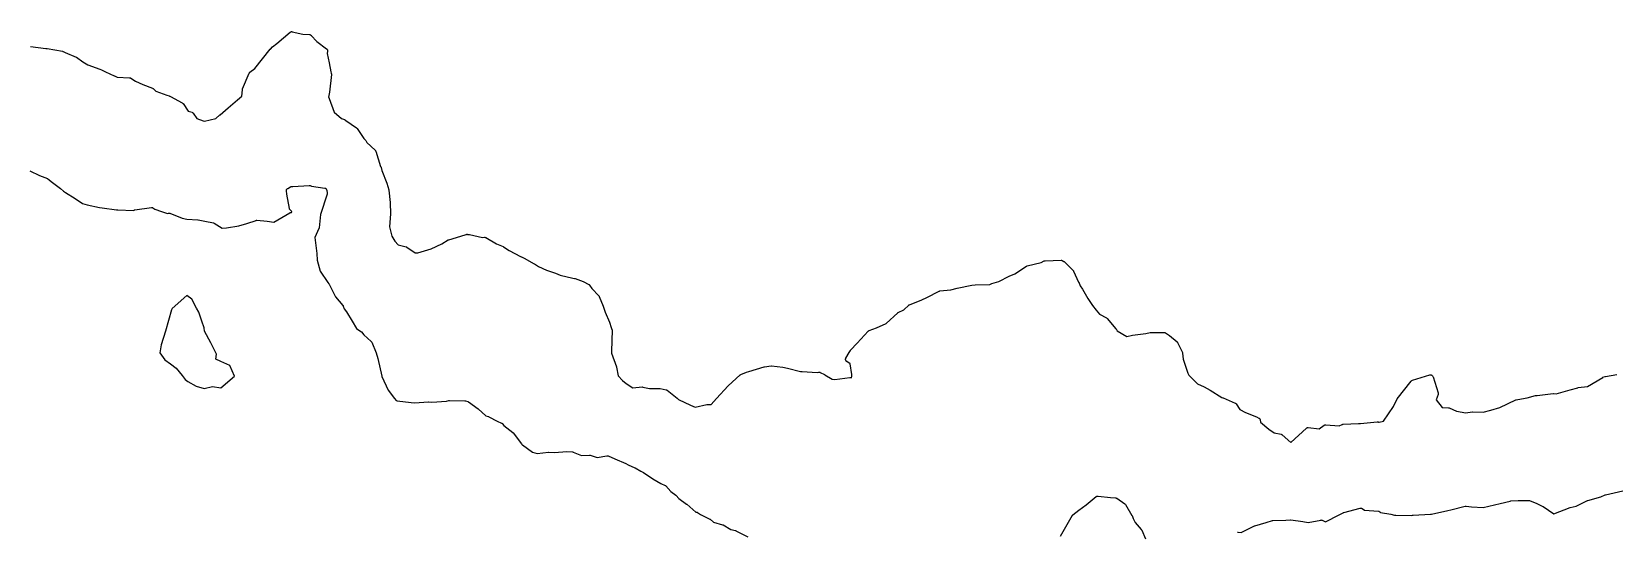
# Model space of a CAD drawing. Header units: millimetres. Extents: x 0 to 600, y 0 to 900.
# Drawn here: x 95.24 to 142.46, y 121.65 to 136.58 of the extents above; entities that cross this region are included whole.
import ezdxf

# ---------------------------------------------------------------- set-up
doc = ezdxf.new("R2010")
doc.units = ezdxf.units.MM
doc.layers.add('CORTE', color=1, linetype='Continuous')
doc.layers.add('GRABADO', color=5, linetype='Continuous')

msp = doc.modelspace()

# ---------------------------------------------------------------- linework, layer by layer
at = {"layer": 'CORTE'}
msp.add_lwpolyline([(95.204, 136.139), (95.662, 136.084), (95.686, 136.082), (95.695, 136.08), (95.697, 136.079), (96.152, 135.999), (96.158, 135.998), (96.167, 135.994), (96.172, 135.992), (96.233, 135.958), (96.564, 135.822), (96.571, 135.817), (96.763, 135.68), (96.915, 135.596), (97.266, 135.461), (97.267, 135.461), (97.317, 135.44), (97.319, 135.44), (97.435, 135.383), (97.702, 135.267), (97.703, 135.267), (97.788, 135.228), (98.159, 135.207), (98.161, 135.207), (98.17, 135.205), (98.178, 135.203), (98.187, 135.2), (98.195, 135.195), (98.329, 135.103), (98.556, 135.002), (98.841, 134.892), (98.847, 134.89), (98.853, 134.887), (98.86, 134.882), (98.944, 134.806), (99.265, 134.691), (99.343, 134.664), (99.35, 134.662), (99.358, 134.657), (99.377, 134.643), (99.727, 134.46), (99.731, 134.458), (99.738, 134.453), (99.748, 134.444), (99.752, 134.438), (99.907, 134.208), (100.02, 134.177), (100.025, 134.175), (100.029, 134.173), (100.036, 134.169), (100.042, 134.165), (100.048, 134.16), (100.054, 134.154), (100.057, 134.148), (100.162, 133.989), (100.356, 133.924), (100.39, 133.909), (100.735, 133.994), (100.854, 134.104), (100.855, 134.105), (101.103, 134.309), (101.38, 134.546), (101.509, 134.657), (101.522, 134.851), (101.522, 134.855), (101.524, 134.864), (101.527, 134.872), (101.728, 135.346), (101.731, 135.352), (101.735, 135.358), (101.739, 135.364), (101.744, 135.369), (101.748, 135.372), (101.898, 135.487), (102.351, 136.058), (102.354, 136.061), (102.357, 136.064), (102.425, 136.125), (102.546, 136.226), (102.947, 136.563), (102.953, 136.568), (102.969, 136.577), (102.981, 136.58), (102.991, 136.582), (103.001, 136.582), (103.007, 136.581), (103.012, 136.58), (103.326, 136.507), (103.526, 136.495), (103.531, 136.494), (103.538, 136.493), (103.545, 136.491), (103.553, 136.487), (103.559, 136.484), (103.563, 136.481), (103.57, 136.476), (103.574, 136.472), (103.741, 136.292), (104.034, 136.07), (104.039, 136.066), (104.046, 136.059), (104.051, 136.053), (104.054, 136.047), (104.057, 136.043), (104.06, 136.036), (104.063, 136.027), (104.064, 136.015), (104.064, 136.007), (104.064, 136.002), (104.055, 135.928), (104.116, 135.655), (104.116, 135.653), (104.157, 135.388), (104.174, 135.34), (104.176, 135.333), (104.178, 135.324), (104.178, 135.319), (104.178, 135.312), (104.178, 135.308), (104.117, 134.778), (104.09, 134.625), (104.1, 134.614), (104.103, 134.609), (104.107, 134.604), (104.11, 134.598), (104.113, 134.592), (104.263, 134.178), (104.479, 133.992), (104.567, 133.964), (104.572, 133.962), (104.579, 133.959), (104.584, 133.955), (104.609, 133.937), (104.928, 133.711), (104.93, 133.709), (104.934, 133.706), (104.941, 133.699), (104.944, 133.694), (105.145, 133.391), (105.188, 133.354), (105.193, 133.35), (105.198, 133.343), (105.202, 133.338), (105.238, 133.279), (105.485, 133.045), (105.49, 133.04), (105.498, 133.029), (105.501, 133.02), (105.502, 133.017), (105.647, 132.564), (105.659, 132.538), (105.662, 132.531), (105.683, 132.445), (105.831, 132.065), (105.893, 131.864), (105.895, 131.858), (105.896, 131.85), (105.933, 131.483), (105.933, 131.48), (105.942, 131.148), (105.942, 131.145), (105.917, 130.764), (105.978, 130.481), (106.067, 130.33), (106.172, 130.22), (106.407, 130.168), (106.411, 130.167), (106.417, 130.165), (106.423, 130.162), (106.428, 130.159), (106.678, 129.983), (106.762, 129.99), (107.152, 130.101), (107.469, 130.256), (107.667, 130.368), (107.673, 130.372), (107.679, 130.374), (108.165, 130.525), (108.168, 130.526), (108.207, 130.535), (108.214, 130.537), (108.223, 130.537), (108.229, 130.537), (108.238, 130.536), (108.243, 130.535), (108.246, 130.534), (108.294, 130.527), (108.69, 130.446), (108.745, 130.45), (108.752, 130.45), (108.76, 130.449), (108.771, 130.446), (108.78, 130.443), (108.783, 130.441), (109.104, 130.255), (109.304, 130.17), (109.309, 130.168), (109.485, 130.058), (109.82, 129.871), (109.837, 129.867), (109.843, 129.866), (109.85, 129.864), (109.928, 129.827), (109.93, 129.826), (110.232, 129.661), (110.236, 129.658), (110.353, 129.573), (110.597, 129.472), (110.866, 129.383), (110.869, 129.381), (111.003, 129.321), (111.377, 129.232), (111.436, 129.223), (111.441, 129.222), (111.449, 129.219), (111.688, 129.133), (111.693, 129.131), (111.856, 129.044), (111.862, 129.041), (111.869, 129.036), (111.875, 129.031), (111.88, 129.024), (111.884, 129.019), (111.944, 128.922), (112.154, 128.703), (112.158, 128.697), (112.161, 128.693), (112.163, 128.69), (112.166, 128.684), (112.282, 128.397), (112.283, 128.395), (112.343, 128.218), (112.476, 127.921), (112.478, 127.917), (112.525, 127.761), (112.548, 127.699), (112.55, 127.693), (112.551, 127.688), (112.552, 127.681), (112.552, 127.674), (112.538, 127.054), (112.539, 126.994), (112.683, 126.581), (112.685, 126.576), (112.736, 126.319), (112.859, 126.175), (112.974, 126.083), (113.169, 125.96), (113.446, 125.984), (113.455, 125.985), (113.468, 125.983), (113.665, 125.937), (113.978, 125.942), (113.988, 125.941), (114.171, 125.896), (114.174, 125.895), (114.183, 125.891), (114.191, 125.886), (114.195, 125.884), (114.495, 125.65), (114.497, 125.647), (114.525, 125.622), (114.536, 125.614), (114.891, 125.445), (115.029, 125.383), (115.377, 125.461), (115.383, 125.462), (115.389, 125.462), (115.511, 125.462), (115.669, 125.641), (116.012, 126.018), (116.014, 126.021), (116.375, 126.343), (116.377, 126.345), (116.381, 126.348), (116.389, 126.353), (116.394, 126.355), (116.563, 126.422), (116.632, 126.446), (116.634, 126.447), (117.092, 126.582), (117.097, 126.584), (117.295, 126.614), (117.301, 126.614), (117.306, 126.614), (117.31, 126.614), (117.648, 126.575), (117.789, 126.545), (117.79, 126.545), (118.171, 126.448), (118.226, 126.442), (118.673, 126.412), (118.711, 126.423), (118.717, 126.424), (118.725, 126.425), (118.731, 126.425), (118.74, 126.425), (118.748, 126.423), (118.757, 126.42), (118.895, 126.352), (118.898, 126.351), (119.122, 126.218), (119.203, 126.21), (119.645, 126.266), (119.654, 126.268), (119.669, 126.266), (119.676, 126.265), (119.681, 126.263), (119.692, 126.259), (119.696, 126.256), (119.71, 126.298), (119.711, 126.358), (119.658, 126.675), (119.553, 126.744), (119.549, 126.747), (119.542, 126.753), (119.537, 126.76), (119.533, 126.765), (119.529, 126.771), (119.525, 126.78), (119.522, 126.789), (119.521, 126.8), (119.521, 126.808), (119.521, 126.815), (119.522, 126.823), (119.524, 126.829), (119.527, 126.836), (119.53, 126.842), (119.629, 127.016), (119.629, 127.016), (119.663, 127.074), (119.665, 127.077), (119.669, 127.083), (119.868, 127.292), (120.196, 127.65), (120.205, 127.657), (120.215, 127.663), (120.221, 127.666), (120.438, 127.744), (120.73, 127.879), (121.074, 128.198), (121.08, 128.202), (121.084, 128.205), (121.088, 128.207), (121.253, 128.284), (121.403, 128.425), (121.408, 128.43), (121.413, 128.433), (121.418, 128.436), (121.424, 128.439), (121.79, 128.588), (121.947, 128.651), (122.307, 128.84), (122.312, 128.842), (122.318, 128.844), (122.324, 128.846), (122.33, 128.847), (122.656, 128.88), (122.846, 128.927), (123.286, 129.023), (123.291, 129.024), (123.382, 129.031), (123.821, 129.043), (123.883, 129.069), (124.089, 129.134), (124.399, 129.285), (124.4, 129.286), (124.568, 129.358), (124.915, 129.585), (124.92, 129.588), (124.929, 129.592), (124.935, 129.594), (125.351, 129.695), (125.446, 129.742), (125.452, 129.744), (125.461, 129.747), (125.465, 129.748), (125.47, 129.748), (125.947, 129.764), (125.95, 129.764), (125.961, 129.763), (125.972, 129.76), (125.977, 129.758), (126.031, 129.731), (126.038, 129.729), (126.046, 129.723), (126.05, 129.72), (126.054, 129.716), (126.31, 129.455), (126.313, 129.451), (126.318, 129.445), (126.321, 129.441), (126.322, 129.437), (126.473, 129.107), (126.474, 129.107), (126.518, 129.005), (126.587, 128.902), (126.749, 128.625), (126.887, 128.413), (126.997, 128.272), (127.094, 128.151), (127.309, 128.042), (127.313, 128.04), (127.32, 128.036), (127.325, 128.031), (127.329, 128.028), (127.586, 127.721), (127.59, 127.717), (127.61, 127.683), (127.623, 127.662), (127.907, 127.491), (128.078, 127.527), (128.08, 127.527), (128.477, 127.583), (128.603, 127.606), (128.607, 127.606), (128.612, 127.607), (129.032, 127.607), (129.039, 127.606), (129.05, 127.604), (129.058, 127.601), (129.061, 127.6), (129.066, 127.597), (129.18, 127.524), (129.184, 127.521), (129.41, 127.333), (129.414, 127.33), (129.42, 127.323), (129.425, 127.316), (129.427, 127.312), (129.569, 127.011), (129.572, 127.004), (129.574, 126.994), (129.595, 126.812), (129.73, 126.396), (129.747, 126.356), (129.764, 126.337), (130.02, 126.075), (130.216, 125.992), (130.398, 125.891), (130.399, 125.89), (130.745, 125.672), (130.777, 125.662), (130.782, 125.661), (131.143, 125.503), (131.148, 125.501), (131.153, 125.498), (131.16, 125.493), (131.165, 125.487), (131.169, 125.484), (131.172, 125.479), (131.28, 125.315), (131.454, 125.223), (131.779, 125.09), (131.781, 125.089), (131.853, 125.053), (131.858, 125.051), (131.866, 125.046), (131.872, 125.04), (131.877, 125.035), (131.884, 125.025), (131.888, 125.016), (131.89, 125.011), (131.893, 125.002), (131.901, 124.935), (132.148, 124.727), (132.304, 124.616), (132.513, 124.573), (132.519, 124.572), (132.529, 124.568), (132.532, 124.566), (132.536, 124.564), (132.541, 124.561), (132.546, 124.557), (132.802, 124.323), (133.272, 124.757), (133.278, 124.762), (133.284, 124.765), (133.293, 124.769), (133.301, 124.772), (133.306, 124.773), (133.313, 124.774), (133.32, 124.774), (133.326, 124.774), (133.647, 124.74), (133.801, 124.843), (133.806, 124.846), (133.813, 124.849), (133.819, 124.852), (133.827, 124.854), (133.833, 124.855), (133.842, 124.856), (133.847, 124.855), (134.245, 124.829), (134.34, 124.866), (134.346, 124.868), (134.355, 124.87), (134.362, 124.871), (134.824, 124.891), (134.882, 124.895), (135.384, 124.944), (135.39, 124.945), (135.399, 124.944), (135.41, 124.942), (135.419, 124.939), (135.424, 124.937), (135.43, 124.933), (135.435, 124.93), (135.567, 124.962), (135.868, 125.405), (135.972, 125.626), (135.975, 125.631), (135.978, 125.635), (136.399, 126.161), (136.403, 126.165), (136.408, 126.17), (136.412, 126.173), (136.419, 126.178), (136.43, 126.183), (136.951, 126.346), (136.963, 126.348), (136.976, 126.348), (136.985, 126.347), (136.992, 126.345), (137, 126.342), (137.005, 126.34), (137.011, 126.336), (137.018, 126.331), (137.023, 126.326), (137.029, 126.32), (137.033, 126.315), (137.044, 126.297), (137.048, 126.289), (137.051, 126.282), (137.196, 125.808), (137.198, 125.801), (137.199, 125.79), (137.2, 125.784), (137.199, 125.774), (137.197, 125.764), (137.145, 125.604), (137.317, 125.369), (137.509, 125.365), (137.515, 125.364), (137.524, 125.362), (137.749, 125.266), (138.026, 125.208), (138.216, 125.239), (138.219, 125.239), (138.224, 125.239), (138.539, 125.234), (138.77, 125.29), (139.043, 125.369), (139.515, 125.597), (139.521, 125.599), (139.526, 125.6), (139.574, 125.612), (139.576, 125.613), (139.857, 125.664), (140.099, 125.726), (140.104, 125.727), (140.158, 125.732), (140.629, 125.791), (140.637, 125.792), (140.721, 125.784), (141.142, 125.9), (141.371, 125.963), (141.376, 125.964), (141.378, 125.964), (141.66, 125.995), (142.108, 126.269), (142.115, 126.272), (142.179, 126.296), (142.185, 126.299), (142.194, 126.301), (142.53, 126.358)], dxfattribs=at)
at = {"layer": 'GRABADO'}
for points in [[(95.18, 132.427), (95.467, 132.288), (95.705, 132.205), (95.713, 132.202), (95.722, 132.196), (95.861, 132.083), (96.097, 131.9), (96.186, 131.823), (96.241, 131.787), (96.534, 131.601), (96.755, 131.461), (96.891, 131.417), (97.259, 131.337), (97.335, 131.327), (97.77, 131.266), (97.795, 131.269), (97.8, 131.269), (97.806, 131.269), (98.273, 131.249), (98.291, 131.259), (98.295, 131.262), (98.301, 131.264), (98.306, 131.266), (98.312, 131.267), (98.807, 131.337), (98.812, 131.338), (98.819, 131.338), (98.827, 131.337), (98.833, 131.335), (98.842, 131.333), (98.851, 131.329), (98.854, 131.326), (98.907, 131.292), (99.107, 131.219), (99.291, 131.161), (99.321, 131.169), (99.326, 131.17), (99.333, 131.171), (99.34, 131.171), (99.344, 131.17), (99.352, 131.169), (99.359, 131.168), (99.363, 131.166), (99.728, 131.017), (99.87, 130.992), (100.197, 130.968), (100.202, 130.967), (100.398, 130.927), (100.663, 130.875), (100.667, 130.874), (100.672, 130.872), (100.68, 130.869), (100.923, 130.717), (101.05, 130.733), (101.412, 130.792), (101.66, 130.861), (101.93, 130.953), (101.938, 130.955), (101.951, 130.957), (102.261, 130.927), (102.459, 130.9), (102.936, 131.18), (102.942, 131.183), (102.949, 131.186), (102.955, 131.188), (102.961, 131.189), (102.968, 131.19), (102.977, 131.19), (102.983, 131.189), (102.989, 131.188), (102.993, 131.191), (102.996, 131.221), (102.945, 131.269), (102.94, 131.274), (102.933, 131.284), (102.927, 131.295), (102.924, 131.305), (102.849, 131.73), (102.849, 131.732), (102.837, 131.831), (102.836, 131.84), (102.837, 131.855), (102.839, 131.863), (102.843, 131.872), (102.848, 131.882), (102.854, 131.891), (102.859, 131.896), (102.865, 131.901), (102.871, 131.905), (102.876, 131.908), (102.963, 131.954), (102.968, 131.956), (102.977, 131.96), (102.988, 131.962), (102.995, 131.962), (103, 131.962), (103.029, 131.96), (103.517, 131.995), (103.522, 131.995), (103.528, 131.994), (103.538, 131.993), (103.546, 131.99), (103.585, 131.974), (103.979, 131.916), (103.985, 131.914), (103.988, 131.913), (103.998, 131.91), (104.009, 131.903), (104.016, 131.897), (104.021, 131.892), (104.026, 131.886), (104.03, 131.879), (104.033, 131.873), (104.037, 131.864), (104.039, 131.854), (104.05, 131.76), (104.051, 131.753), (104.05, 131.745), (104.049, 131.738), (104.048, 131.732), (103.849, 131.132), (103.814, 130.735), (103.813, 130.728), (103.811, 130.72), (103.808, 130.714), (103.683, 130.441), (103.747, 129.97), (103.748, 129.966), (103.752, 129.77), (103.846, 129.438), (104.075, 129.103), (104.077, 129.1), (104.079, 129.096), (104.083, 129.088), (104.084, 129.082), (104.087, 129.08), (104.092, 129.076), (104.098, 129.07), (104.103, 129.064), (104.107, 129.058), (104.109, 129.054), (104.304, 128.674), (104.523, 128.415), (104.526, 128.41), (104.529, 128.404), (104.532, 128.399), (104.564, 128.316), (104.627, 128.229), (104.629, 128.226), (104.799, 127.944), (104.8, 127.944), (104.924, 127.728), (105.058, 127.639), (105.063, 127.635), (105.07, 127.629), (105.074, 127.624), (105.143, 127.535), (105.367, 127.341), (105.37, 127.338), (105.377, 127.331), (105.383, 127.322), (105.386, 127.316), (105.514, 127.005), (105.561, 126.835), (105.679, 126.302), (105.679, 126.301), (105.681, 126.296), (105.869, 125.887), (106.06, 125.641), (106.061, 125.64), (106.108, 125.576), (106.141, 125.573), (106.56, 125.523), (106.66, 125.508), (107.08, 125.537), (107.084, 125.537), (107.179, 125.534), (107.609, 125.558), (107.682, 125.579), (107.687, 125.581), (107.698, 125.582), (107.703, 125.582), (108.159, 125.574), (108.163, 125.574), (108.17, 125.573), (108.176, 125.571), (108.249, 125.55), (108.255, 125.548), (108.263, 125.544), (108.268, 125.54), (108.555, 125.337), (108.559, 125.334), (108.786, 125.123), (108.87, 125.099), (108.874, 125.098), (108.879, 125.096), (109.124, 124.964), (109.256, 124.907), (109.261, 124.905), (109.269, 124.9), (109.278, 124.893), (109.284, 124.887), (109.286, 124.884), (109.324, 124.834), (109.592, 124.622), (109.596, 124.619), (109.6, 124.615), (109.603, 124.612), (109.852, 124.289), (109.865, 124.273), (109.879, 124.258), (110.177, 124.04), (110.322, 123.995), (110.656, 124.043), (110.661, 124.043), (110.666, 124.043), (110.838, 124.032), (111.198, 124.064), (111.205, 124.064), (111.37, 124.047), (111.376, 124.047), (111.383, 124.045), (111.387, 124.043), (111.645, 123.942), (111.883, 123.951), (111.887, 123.951), (111.893, 123.951), (111.904, 123.949), (112.11, 123.877), (112.394, 123.933), (112.399, 123.934), (112.407, 123.934), (112.416, 123.934), (112.428, 123.932), (112.435, 123.929), (112.639, 123.845), (112.96, 123.704), (112.962, 123.703), (113.032, 123.666), (113.234, 123.576), (113.237, 123.574), (113.414, 123.473), (113.49, 123.433), (113.493, 123.431), (113.769, 123.244), (114.011, 123.11), (114.138, 123.047), (114.14, 123.046), (114.146, 123.042), (114.154, 123.035), (114.158, 123.031), (114.303, 122.869), (114.458, 122.754), (114.462, 122.75), (114.464, 122.749), (114.548, 122.662), (114.778, 122.488), (114.78, 122.487), (115.052, 122.254), (115.076, 122.251), (115.082, 122.25), (115.094, 122.247), (115.104, 122.241), (115.195, 122.184), (115.472, 122.045), (115.475, 122.044), (115.483, 122.039), (115.581, 121.953), (115.852, 121.874), (115.857, 121.872), (115.861, 121.871), (115.866, 121.868), (116.095, 121.73), (116.238, 121.7), (116.241, 121.699), (116.248, 121.697), (116.608, 121.517)], [(131.213, 121.648), (131.218, 121.649), (131.224, 121.65), (131.23, 121.65), (131.322, 121.644), (131.721, 121.838), (131.727, 121.84), (132.069, 121.946), (132.257, 121.997), (132.263, 121.998), (132.269, 121.998), (132.656, 122.012), (132.792, 122.023), (132.798, 122.024), (132.806, 122.023), (133.162, 121.968), (133.318, 121.944), (133.696, 122.016), (133.701, 122.016), (133.709, 122.017), (133.719, 122.016), (133.728, 122.015), (133.735, 122.012), (133.74, 122.01), (133.841, 121.963), (134.249, 122.174), (134.249, 122.174), (134.33, 122.215), (134.366, 122.235), (134.372, 122.238), (134.382, 122.242), (134.871, 122.369), (134.874, 122.37), (134.881, 122.371), (134.893, 122.371), (134.898, 122.37), (134.902, 122.37), (134.91, 122.368), (134.916, 122.365), (134.923, 122.362), (134.929, 122.359), (135.002, 122.31), (135.418, 122.277), (135.423, 122.276), (135.431, 122.275), (135.439, 122.272), (135.448, 122.268), (135.454, 122.264), (135.458, 122.261), (135.482, 122.24), (135.787, 122.192), (135.792, 122.191), (135.901, 122.158), (135.909, 122.161), (135.913, 122.162), (135.92, 122.164), (135.929, 122.165), (135.934, 122.165), (136.415, 122.154), (136.433, 122.16), (136.439, 122.162), (136.445, 122.163), (136.45, 122.163), (136.973, 122.187), (136.977, 122.187), (136.979, 122.187), (137.002, 122.192), (137.485, 122.304), (137.489, 122.304), (137.581, 122.316), (138.006, 122.428), (138.013, 122.43), (138.025, 122.431), (138.032, 122.43), (138.194, 122.409), (138.54, 122.391), (138.713, 122.433), (139.053, 122.508), (139.346, 122.582), (139.353, 122.583), (139.36, 122.584), (139.591, 122.594), (139.901, 122.602), (139.909, 122.601), (139.913, 122.601), (139.921, 122.599), (140.146, 122.509), (140.148, 122.507), (140.326, 122.42), (140.331, 122.417), (140.649, 122.204), (141.138, 122.388), (141.143, 122.389), (141.316, 122.429), (141.651, 122.594), (141.656, 122.597), (141.663, 122.599), (142.052, 122.71), (142.18, 122.763), (142.184, 122.765), (142.188, 122.766), (142.708, 122.886)], [(125.936, 121.538), (126.293, 122.159), (126.296, 122.163), (126.298, 122.166), (126.304, 122.173), (126.476, 122.308), (126.478, 122.309), (126.696, 122.469), (126.998, 122.715), (127.004, 122.72), (127.013, 122.725), (127.018, 122.727), (127.025, 122.729), (127.033, 122.731), (127.039, 122.732), (127.046, 122.732), (127.053, 122.732), (127.424, 122.686), (127.576, 122.675), (127.581, 122.675), (127.587, 122.674), (127.595, 122.671), (127.601, 122.668), (127.604, 122.667), (127.609, 122.664), (127.853, 122.494), (127.861, 122.487), (127.868, 122.479), (127.87, 122.475), (128.064, 122.154), (128.067, 122.148), (128.098, 122.063), (128.155, 121.939), (128.343, 121.73), (128.347, 121.725), (128.351, 121.718), (128.354, 121.713), (128.465, 121.459)]]:
    msp.add_lwpolyline(points, dxfattribs=at)
msp.add_lwpolyline([(101.146, 126.624), (100.875, 126.748), (100.734, 126.812), (100.749, 126.966), (100.58, 127.296), (100.388, 127.653), (100.378, 127.751), (100.312, 127.942), (100.222, 128.217), (100.154, 128.333), (100.013, 128.601), (99.864, 128.714), (99.431, 128.321), (99.406, 128.282), (99.225, 127.653), (99.1, 127.245), (99.059, 126.998), (99.205, 126.79), (99.382, 126.679), (99.543, 126.542), (99.727, 126.331), (99.811, 126.203), (99.899, 126.145), (100.148, 126.005), (100.384, 125.938), (100.629, 125.999), (100.883, 125.96), (101.286, 126.306), (101.146, 126.624)], close=True, dxfattribs=at)

doc.saveas('drawing.dxf')
